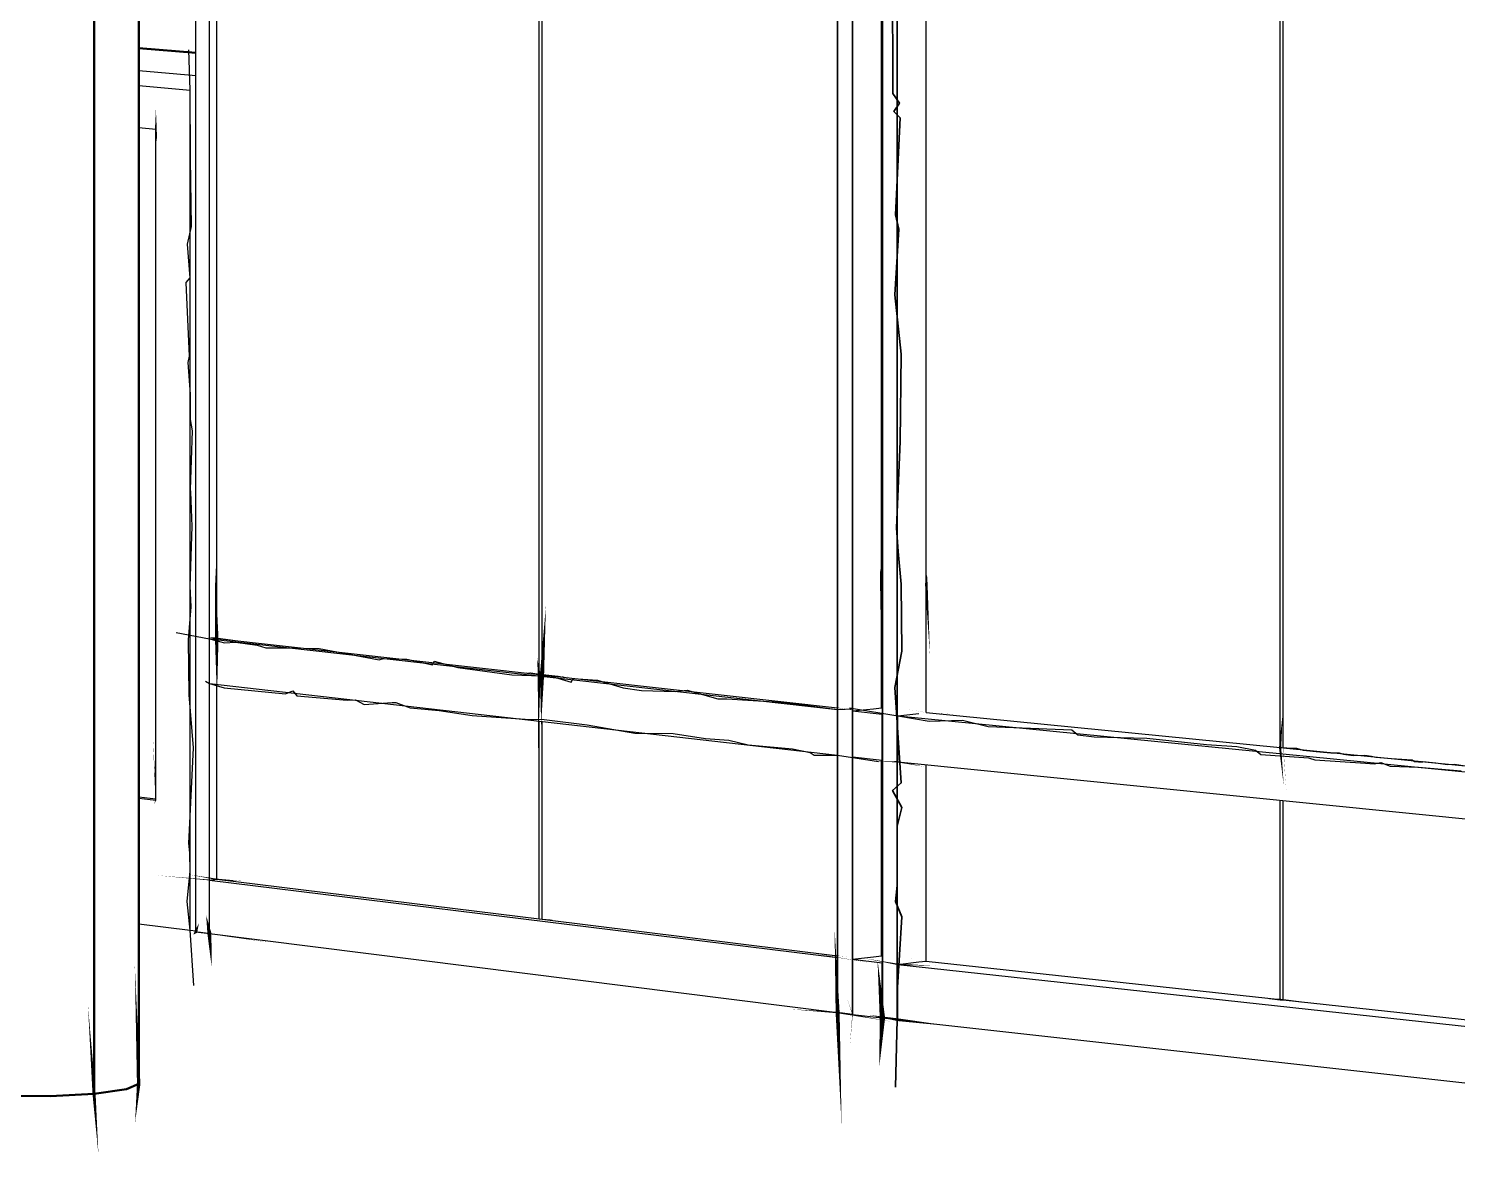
# Model space of a CAD drawing. Header units: inches. Extents: x -877 to 882, y -418 to 410.
# Drawn here: x -398.4 to -281.3, y -333.3 to -240.9 of the extents above; entities that cross this region are included whole.
import ezdxf

# ---------------------------------------------------------------- set-up
doc = ezdxf.new("R2010")
doc.units = ezdxf.units.IN
doc.header["$LTSCALE"] = 0.5
doc.header["$MEASUREMENT"] = 0
doc.layers.get('0').update_dxf_attribs({"lineweight": 18})
for name, color, linetype, lineweight in [('A-Door', 31, 'Continuous', 25), ('A-Glaz-Assm', 71, 'Continuous', 25), ('A-Glaz-Curt', 52, 'Continuous', 35), ('A-Glaz-Curt-Unit', 51, 'Continuous', 25), ('A-Wall', 113, 'Continuous', 35)]:
    doc.layers.add(name, color=color, linetype=linetype, lineweight=lineweight)

# ---------------------------------------------------------------- blocks, each defined once
blk = doc.blocks.new('*U12')
at = {"color": 7, "linetype": 'Continuous', "lineweight": -3}
for p, q in [((-328.52, -285.54), (-328.52, -223.11)), ((-324.84, -286.45), (-324.84, -223.34)), ((-328.52, -296.62), (-328.52, -285.54)), ((-324.84, -297.02), (-324.84, -286.45)), ((-329.17, -296.7), (-328.52, -296.64)), ((-328.52, -296.64), (-328.52, -296.62)), ((-328.52, -316.97), (-328.52, -300.91)), ((-324.84, -317.4), (-324.84, -301.28)), ((-329.17, -317.05), (-328.52, -316.98)), ((-328.52, -316.98), (-328.52, -316.97)), ((-325.44, -317.47), (-324.84, -317.4)), ((-325.44, -317.47), (-325.44, -317.47)), ((-324.84, -317.4), (-324.84, -317.4))]:
    blk.add_line(p, q, dxfattribs=at)
at = {"layer": 'A-Door', "color": 143, "linetype": 'Continuous', "lineweight": 25}
for p, q in [((-389.42, -245.59), (-385.21, -245.96)), ((-385.21, -314.87), (-385.21, -245.96)), ((-389.42, -249.03), (-388.01, -249.16)), ((-388.01, -304.2), (-388.01, -249.16)), ((-389.42, -304.03), (-388.01, -304.2)), ((-385.21, -314.87), (-385.21, -304.53)), ((-389.42, -314.34), (-385.21, -314.87)), ((-385.21, -314.87), (-384.73, -314.93))]:
    blk.add_line(p, q, dxfattribs=at)
at = {"layer": 'A-Door', "color": 141, "linetype": 'Continuous', "lineweight": 25}
blk.add_line((-389.42, -303.93), (-388.01, -304.1), dxfattribs=at)
at = {"layer": 'A-Glaz-Assm', "color": 143, "linetype": 'Continuous', "lineweight": 25}
for p, q in [((-384.73, -315), (-384.73, -219.53)), ((-383.62, -315.14), (-383.62, -219.6)), ((-356.58, -293.88), (-356.58, -221.35)), ((-356.35, -293.91), (-356.35, -221.37)), ((-389.42, -242.54), (-384.73, -242.94)), ((-389.42, -244.36), (-384.73, -244.76)), ((-383.62, -290.98), (-383.02, -290.93)), ((-383.62, -290.98), (-332.12, -296.75)), ((-356.58, -293.88), (-356.35, -293.91)), ((-383.62, -294.64), (-332.12, -300.52)), ((-332.12, -300.52), (-332.12, -296.75)), ((-332.12, -296.75), (-332.11, -296.75)), ((-356.58, -313.94), (-356.58, -297.73)), ((-356.35, -313.97), (-356.35, -297.75)), ((-332.12, -300.52), (-332.11, -300.51)), ((-383.62, -310.75), (-383.02, -310.69)), ((-383.62, -315.14), (-383.62, -310.75)), ((-383.62, -310.75), (-332.12, -317.1)), ((-356.58, -313.94), (-356.35, -313.97)), ((-384.73, -315), (-383.62, -315.14)), ((-383.62, -315.14), (-332.12, -321.62)), ((-332.12, -317.1), (-332.11, -317.09)), ((-332.12, -321.62), (-332.12, -317.1)), ((-332.12, -321.62), (-332.11, -321.62))]:
    blk.add_line(p, q, dxfattribs=at)
at = {"layer": 'A-Glaz-Assm', "color": 141, "linetype": 'Continuous', "lineweight": 25}
for p, q in [((-383.02, -290.93), (-383.02, -219.64)), ((-389.42, -242.45), (-384.73, -242.84)), ((-383.02, -290.93), (-356.58, -293.88)), ((-356.35, -293.91), (-332.11, -296.62)), ((-383.02, -310.69), (-383.02, -294.71)), ((-383.02, -310.69), (-356.58, -313.94)), ((-356.35, -313.97), (-332.11, -316.96))]:
    blk.add_line(p, q, dxfattribs=at)
at = {"layer": 'A-Glaz-Curt', "color": 143, "linetype": 'Continuous', "lineweight": 35}
for p, q in [((-332.11, -321.63), (-332.11, -222.89)), ((-330.89, -321.77), (-330.89, -222.97)), ((-328.44, -322.06), (-328.44, -223.12)), ((-327.22, -322.2), (-327.22, -223.19)), ((-332.11, -321.63), (-330.89, -321.77)), ((-330.89, -321.77), (-330.89, -321.77)), ((-328.44, -322.06), (-327.22, -322.2)), ((-327.22, -322.2), (-327.17, -322.2))]:
    blk.add_line(p, q, dxfattribs=at)
at = {"layer": 'A-Glaz-Curt-Unit', "color": 143, "linetype": 'Continuous', "lineweight": 25}
for p, q in [((-295.83, -299.89), (-295.83, -225.11)), ((-295.57, -299.91), (-295.57, -225.13)), ((-330.89, -296.88), (-329.17, -296.7)), ((-330.89, -300.65), (-330.89, -296.88)), ((-330.89, -296.88), (-328.45, -297.14)), ((-328.45, -300.91), (-328.45, -297.14)), ((-328.45, -297.14), (-328.44, -297.14)), ((-327.17, -297.27), (-325.44, -297.08)), ((-327.17, -301.05), (-327.17, -297.27)), ((-327.17, -297.27), (-276, -302.34)), ((-295.83, -299.89), (-295.57, -299.91)), ((-330.89, -300.65), (-328.45, -300.91)), ((-328.45, -300.91), (-328.44, -300.91)), ((-327.17, -301.05), (-276, -306.21)), ((-295.83, -320.56), (-295.83, -304.21)), ((-295.57, -320.58), (-295.57, -304.24)), ((-330.89, -317.24), (-329.17, -317.05)), ((-330.89, -321.77), (-330.89, -317.24)), ((-330.89, -317.24), (-328.45, -317.53)), ((-327.17, -317.67), (-325.44, -317.47)), ((-328.45, -322.06), (-328.45, -317.53)), ((-328.45, -317.53), (-328.44, -317.53)), ((-327.17, -322.21), (-327.17, -317.67)), ((-327.17, -317.67), (-276, -323.26)), ((-295.83, -320.56), (-295.57, -320.58)), ((-330.89, -321.77), (-328.45, -322.06)), ((-328.45, -322.06), (-328.44, -322.06)), ((-327.17, -322.21), (-276, -327.9))]:
    blk.add_line(p, q, dxfattribs=at)
at = {"layer": 'A-Glaz-Curt-Unit', "color": 141, "linetype": 'Continuous', "lineweight": 25}
for p, q in [((-328.52, -296.64), (-328.44, -296.65)), ((-324.84, -297.02), (-295.83, -299.89)), ((-295.57, -299.91), (-276, -301.85)), ((-328.52, -316.98), (-328.44, -316.99)), ((-324.84, -317.4), (-295.83, -320.56)), ((-295.57, -320.58), (-276, -322.72))]:
    blk.add_line(p, q, dxfattribs=at)
at = {"layer": 'A-Wall', "color": 254, "linetype": 'Continuous', "lineweight": 50}
for p, q in [((-393.08, -328.28), (-393.08, -218.99)), ((-389.42, -327.48), (-389.42, -219.23)), ((-393.08, -328.28), (-390.43, -327.91)), ((-390.43, -327.91), (-389.42, -327.48)), ((-400.23, -328.45), (-396.67, -328.48)), ((-396.67, -328.48), (-393.08, -328.28))]:
    blk.add_line(p, q, dxfattribs=at)
blk = doc.blocks.new('New Napkin Sketch')
at = {"layer": 'A-Wall', "color": 141, "linetype": 'Continuous', "lineweight": 25}
for p, q in [((-389.42, -242.45), (-384.73, -242.84)), ((-383.02, -310.69), (-383.02, -294.71)), ((-328.52, -296.64), (-328.44, -296.65)), ((-389.42, -303.93), (-388.01, -304.1)), ((-328.52, -316.98), (-328.44, -316.99))]:
    blk.add_line(p, q, dxfattribs=at)
at = {"layer": 'A-Wall', "color": 143, "linetype": 'Continuous', "lineweight": 25}
for p, q in [((-389.42, -242.54), (-384.73, -242.94)), ((-389.42, -244.36), (-384.73, -244.76)), ((-389.42, -245.59), (-385.21, -245.96)), ((-389.42, -249.03), (-388.01, -249.16)), ((-383.62, -290.98), (-383.02, -290.93)), ((-356.58, -293.88), (-356.35, -293.91)), ((-332.12, -300.52), (-332.12, -296.75)), ((-332.12, -296.75), (-332.11, -296.75)), ((-330.89, -296.88), (-329.17, -296.7)), ((-330.89, -300.65), (-330.89, -296.88)), ((-330.89, -296.88), (-328.45, -297.14)), ((-328.45, -300.91), (-328.45, -297.14)), ((-328.45, -297.14), (-328.44, -297.14)), ((-327.17, -297.27), (-325.44, -297.08)), ((-327.17, -301.05), (-327.17, -297.27)), ((-356.58, -313.94), (-356.58, -297.73)), ((-356.35, -313.97), (-356.35, -297.75)), ((-295.83, -299.89), (-295.57, -299.91)), ((-332.12, -300.52), (-332.11, -300.51)), ((-330.89, -300.65), (-328.45, -300.91)), ((-328.45, -300.91), (-328.44, -300.91)), ((-389.42, -304.03), (-388.01, -304.2)), ((-385.21, -314.87), (-385.21, -304.53)), ((-295.83, -320.56), (-295.83, -304.21)), ((-295.57, -320.58), (-295.57, -304.24)), ((-383.62, -310.75), (-383.02, -310.69)), ((-383.62, -315.14), (-383.62, -310.75)), ((-356.58, -313.94), (-356.35, -313.97)), ((-389.42, -314.34), (-385.21, -314.87)), ((-385.21, -314.87), (-384.73, -314.93)), ((-384.73, -315), (-383.62, -315.14)), ((-332.12, -317.1), (-332.11, -317.09)), ((-332.12, -321.62), (-332.12, -317.1)), ((-330.89, -317.24), (-329.17, -317.05)), ((-330.89, -321.77), (-330.89, -317.24)), ((-330.89, -317.24), (-328.45, -317.53)), ((-327.17, -317.67), (-325.44, -317.47)), ((-328.45, -322.06), (-328.45, -317.53)), ((-328.45, -317.53), (-328.44, -317.53)), ((-327.17, -322.21), (-327.17, -317.67)), ((-295.83, -320.56), (-295.57, -320.58)), ((-332.12, -321.62), (-332.11, -321.62)), ((-330.89, -321.77), (-328.45, -322.06)), ((-328.45, -322.06), (-328.44, -322.06))]:
    blk.add_line(p, q, dxfattribs=at)
at = {"layer": 'A-Wall', "color": 7, "linetype": 'Continuous', "lineweight": -3}
for p, q in [((-328.52, -296.62), (-328.52, -285.54)), ((-324.84, -297.02), (-324.84, -286.45)), ((-329.17, -296.7), (-328.52, -296.64)), ((-328.52, -296.64), (-328.52, -296.62)), ((-328.52, -316.97), (-328.52, -300.91)), ((-324.84, -317.4), (-324.84, -301.28)), ((-329.17, -317.05), (-328.52, -316.98)), ((-328.52, -316.98), (-328.52, -316.97)), ((-325.44, -317.47), (-324.84, -317.4)), ((-325.44, -317.47), (-325.44, -317.47)), ((-324.84, -317.4), (-324.84, -317.4))]:
    blk.add_line(p, q, dxfattribs=at)
at = {"layer": 'A-Wall', "color": 143, "linetype": 'Continuous', "lineweight": 35}
for p, q in [((-332.11, -321.63), (-330.89, -321.77)), ((-330.89, -321.77), (-330.89, -321.77)), ((-328.44, -322.06), (-327.22, -322.2)), ((-327.22, -322.2), (-327.17, -322.2))]:
    blk.add_line(p, q, dxfattribs=at)
at = {"layer": 'A-Wall', "color": 254, "linetype": 'Continuous', "lineweight": 50}
for p, q in [((-393.08, -328.28), (-390.43, -327.91)), ((-390.43, -327.91), (-389.42, -327.48)), ((-400.23, -328.45), (-396.67, -328.48)), ((-396.67, -328.48), (-393.08, -328.28))]:
    blk.add_line(p, q, dxfattribs=at)
at = {"layer": 'A-Wall', "color": 254, "linetype": 'Continuous', "lineweight": 50, "extrusion": (0, 0, -1)}
for points in [[(389.72, -330.68, 0, 0.285, 0), (389.42, -327.48, 0.285, 0, 0), (389.74, -317.76, 0, 0, 0), (389.21, -307.19, 0, 0, 0), (389.41, -299.08, 0, 0, 0), (389.47, -294.6, 0, 0, 0), (389.74, -284.93, 0, 0, 0), (388.88, -282.22, 0, 0, 0), (389.03, -281.2, 0, 0, 0), (389.19, -276.1, 0, 0, 0), (388.92, -273.38, 0, 0, 0), (389.12, -268.76, 0, 0, 0), (389.89, -259.9, 0, 0, 0), (389.85, -250.73, 0, 0, 0), (389.15, -248.92, 0, 0, 0), (389.09, -244.83, 0, 0, 0), (389.1, -237.39, 0, 0, 0), (389.56, -230.09, 0, 0, 0), (389.59, -220.55, 0, 0.254, 0), (389.42, -219.23, 0.254, 0, 0), (389.16, -209.21, 0, 0, 0)], [(392.72, -333.26, 0, 0.258, 0), (393.08, -328.28, 0.258, 0, 0), (393.58, -320.99, 0, 0, 0), (393.49, -319.78, 0, 0, 0), (393.17, -314.22, 0, 0, 0), (392.86, -306.95, 0, 0, 0), (393.44, -297.22, 0, 0, 0), (392.75, -288.5, 0, 0, 0), (393.37, -282.39, 0, 0, 0), (393.07, -273.35, 0, 0, 0), (392.88, -264.99, 0, 0, 0), (393.56, -259.52, 0, 0, 0), (392.84, -252.69, 0, 0, 0), (393.43, -247.3, 0, 0, 0), (392.67, -237.48, 0, 0, 0), (392.86, -230.27, 0, 0, 0), (393.28, -225.22, 0, 0, 0), (393.58, -219.15, 0, 0.0201, 0), (393.08, -218.99, 0.0201, 0, 0), (392.82, -214.21, 0, 0, 0)]]:
    blk.add_lwpolyline(points, format="xyseb", dxfattribs=at)
at = {"layer": 'A-Wall', "color": 143, "linetype": 'Continuous', "lineweight": 25, "extrusion": (0, 0, -1)}
for points in [[(383.44, -317.85, 0, 0.334, 0), (383.62, -315.14, 0.334, 0, 0), (383.89, -313.63, 0, 0, 0), (383.43, -312.88, 0, 0, 0), (383.72, -303.93, 0, 0, 0), (383.25, -294.69, 0, 0, 0), (383.94, -290.08, 0, 0, 0), (383.66, -287.79, 0, 0, 0), (383.46, -279.47, 0, 0, 0), (384.07, -273.29, 0, 0, 0), (383.23, -267.3, 0, 0, 0), (383.37, -258.06, 0, 0, 0), (383.8, -256.84, 0, 0, 0), (383.94, -248.87, 0, 0, 0), (384.01, -246.34, 0, 0, 0), (383.91, -237.08, 0, 0, 0), (383.51, -229.6, 0, 0, 0), (383.61, -225.08, 0, 0, 0), (383.54, -223.18, 0, 0, 0), (383.73, -219.86, 0, 0.465, 0), (383.62, -219.6, 0.465, 0, 0), (383.99, -210.94, 0, 0, 0)], [(384.94, -315.24, 0, 0.234, 0), (384.73, -315, 0.234, 0, 0), (384.48, -314.3, 0, 0, 0), (384.94, -304.93, 0, 0, 0), (384.32, -303.98, 0, 0, 0), (384.53, -297.54, 0, 0, 0), (384.31, -290.31, 0, 0, 0), (384.5, -284.57, 0, 0, 0), (384.4, -284.14, 0, 0, 0), (384.34, -277.37, 0, 0, 0), (384.56, -275.42, 0, 0, 0), (385.17, -271.51, 0, 0, 0), (385.09, -271.44, 0, 0, 0), (384.63, -267.65, 0, 0, 0), (384.75, -263.41, 0, 0, 0), (384.39, -262.61, 0, 0, 0), (384.35, -254.61, 0, 0, 0), (384.58, -245.87, 0, 0, 0), (384.75, -237.01, 0, 0, 0), (384.91, -233.75, 0, 0, 0), (384.84, -224.71, 0, 0.0738, 0), (384.73, -219.53, 0.0738, 0, 0), (384.46, -212.16, 0, 0, 0)], [(356.68, -300.37, 0, 0.231, 0), (356.58, -293.88, 0.231, 0, 0), (356.75, -292.54, 0, 0, 0), (356.25, -289.32, 0, 0, 0), (356.36, -288.09, 0, 0, 0), (356.59, -281.17, 0, 0, 0), (356.7, -276.06, 0, 0, 0), (356.92, -273.64, 0, 0, 0), (356.86, -268.26, 0, 0, 0), (356.46, -267.91, 0, 0, 0), (356.29, -261.25, 0, 0, 0), (356.55, -257.22, 0, 0, 0), (356.9, -252.78, 0, 0, 0), (356.33, -245.73, 0, 0, 0), (356.58, -243.36, 0, 0, 0), (356.35, -237.56, 0, 0, 0), (356.32, -234.32, 0, 0, 0), (356.4, -227.21, 0, 0.248, 0), (356.58, -221.35, 0.248, 0, 0), (356.24, -216.79, 0, 0, 0)], [(356.42, -298.01, 0, 0.347, 0), (356.35, -293.91, 0.347, 0, 0), (356.03, -288.26, 0, 0, 0), (356.06, -286.06, 0, 0, 0), (356.66, -284.12, 0, 0, 0), (356.7, -280.74, 0, 0, 0), (356.35, -276.85, 0, 0, 0), (356.68, -274.24, 0, 0, 0), (356.66, -267.96, 0, 0, 0), (356, -266.36, 0, 0, 0), (356.3, -260.2, 0, 0, 0), (356.35, -255.16, 0, 0, 0), (356.16, -247.94, 0, 0, 0), (356.65, -244.55, 0, 0, 0), (356.34, -240.2, 0, 0, 0), (356.01, -237.02, 0, 0, 0), (356.31, -232.84, 0, 0, 0), (356.4, -230.35, 0, 0, 0), (356.25, -227.69, 0, 0, 0), (356.28, -225.86, 0, 0, 0), (356.04, -221.47, 0, 0.278, 0), (356.35, -221.37, 0.278, 0, 0), (356.49, -218.53, 0, 0, 0)], [(295.31, -303.66, 0, 0.0223, 0), (295.57, -299.91, 0.0223, 0, 0), (295.53, -296.54, 0, 0, 0), (295.22, -293.94, 0, 0, 0), (295.78, -293.02, 0, 0, 0), (295.3, -289.95, 0, 0, 0), (295.75, -287.68, 0, 0, 0), (295.32, -286.13, 0, 0, 0), (295.8, -281.65, 0, 0, 0), (295.58, -275.2, 0, 0, 0), (295.76, -274.86, 0, 0, 0), (295.51, -267.94, 0, 0, 0), (295.49, -262.49, 0, 0, 0), (295.27, -260.9, 0, 0, 0), (295.86, -256.74, 0, 0, 0), (295.62, -256.27, 0, 0, 0), (295.64, -249.82, 0, 0, 0), (295.57, -242.84, 0, 0, 0), (295.91, -235.65, 0, 0, 0), (295.86, -230.28, 0, 0, 0), (295.66, -227.7, 0, 0.256, 0), (295.57, -225.13, 0.256, 0, 0), (295.69, -219.37, 0, 0, 0)], [(295.53, -303.02, 0, 0.183, 0), (295.83, -299.89, 0.183, 0, 0), (295.61, -296.99, 0, 0, 0), (295.81, -296, 0, 0, 0), (295.54, -289.85, 0, 0, 0), (295.46, -286.85, 0, 0, 0), (295.53, -283.78, 0, 0, 0), (296.01, -282.82, 0, 0, 0), (295.66, -280.25, 0, 0, 0), (295.87, -275.53, 0, 0, 0), (295.6, -268.46, 0, 0, 0), (295.75, -261.32, 0, 0, 0), (296.18, -255.91, 0, 0, 0), (295.71, -251.9, 0, 0, 0), (295.91, -247.49, 0, 0, 0), (296.16, -243.75, 0, 0, 0), (295.75, -237.72, 0, 0, 0), (295.53, -234.89, 0, 0, 0), (296.12, -229.88, 0, 0, 0), (296.18, -226.02, 0, 0.283, 0), (295.83, -225.11, 0.283, 0, 0), (296.18, -223.21, 0, 0, 0)], [(388.17, -304.54, 0, 0.0751, 0), (388.01, -304.2, 0.0751, 0, 0), (388.25, -299.14, 0, 0, 0), (387.88, -298.68, 0, 0, 0), (388, -294.8, 0, 0, 0), (388.06, -293.76, 0, 0, 0), (388.07, -291.62, 0, 0, 0), (387.86, -287.95, 0, 0, 0), (388.11, -287.13, 0, 0, 0), (387.95, -284.99, 0, 0, 0), (387.75, -283.08, 0, 0, 0), (388.04, -280.25, 0, 0, 0), (388.12, -279.24, 0, 0, 0), (387.82, -276.63, 0, 0, 0), (388.27, -272.67, 0, 0, 0), (387.86, -269.28, 0, 0, 0), (388.06, -263.79, 0, 0, 0), (387.95, -261.35, 0, 0, 0), (388, -259.27, 0, 0, 0), (388.16, -254.75, 0, 0, 0), (388.11, -250.74, 0, 0, 0), (387.92, -250.2, 0, 0.15, 0), (388.01, -249.16, 0.15, 0, 0), (388.01, -247.5, 0, 0, 0)], [(328.88, -301.03, 0, 0.109, 0), (327.17, -301.05, 0.109, 0, 0), (324.99, -301.46, 0, 0, 0), (321.6, -301.84, 0, 0, 0), (317.58, -302.26, 0, 0, 0), (312.7, -302.45, 0, 0, 0), (308.78, -303.11, 0, 0, 0), (306.94, -303.04, 0, 0, 0), (305.58, -303.28, 0, 0, 0), (305.15, -303.13, 0, 0, 0), (304.02, -303.36, 0, 0, 0), (302.33, -303.43, 0, 0, 0), (298.65, -304.13, 0, 0, 0), (296.81, -304.17, 0, 0, 0), (293.25, -304.61, 0, 0, 0), (289.43, -304.76, 0, 0, 0), (286.79, -305.28, 0, 0, 0), (284.02, -305.19, 0, 0, 0), (280.93, -305.68, 0, 0, 0), (278.78, -305.79, 0, 0, 0), (277.62, -306.24, 0, 0.124, 0), (276, -306.21, 0.124, 0, 0), (274.38, -306.33, 0, 0, 0)], [(387.91, -310.37, 0, 0.0707, 0), (383.62, -310.75, 0.0707, 0, 0), (382.44, -310.66, 0, 0, 0), (380.84, -310.87, 0, 0, 0), (378.27, -311.48, 0, 0, 0), (373.21, -312.23, 0, 0, 0), (371.43, -312.49, 0, 0, 0), (369, -312.62, 0, 0, 0), (366.54, -312.94, 0, 0, 0), (362.42, -313.61, 0, 0, 0), (358.81, -313.79, 0, 0, 0), (356.38, -313.86, 0, 0, 0), (356.23, -314.38, 0, 0, 0), (354.84, -314.32, 0, 0, 0), (353.22, -314.57, 0, 0, 0), (352.78, -314.59, 0, 0, 0), (352.61, -314.82, 0, 0, 0), (347.97, -315.22, 0, 0, 0), (345.16, -315.35, 0, 0, 0), (340.8, -316.13, 0, 0, 0), (338.96, -316.51, 0, 0, 0), (333.89, -316.8, 0, 0.0294, 0), (332.12, -317.1, 0.0294, 0, 0), (329.2, -317.57, 0, 0, 0)], [(384.7, -314.95, 0, 0.0809, 0), (383.62, -315.14, 0.0809, 0, 0), (378.77, -315.86, 0, 0, 0), (374.4, -316.16, 0, 0, 0), (371.11, -316.71, 0, 0, 0), (367.54, -317.11, 0, 0, 0), (365.09, -317.58, 0, 0, 0), (363.91, -317.4, 0, 0, 0), (358.78, -318.13, 0, 0, 0), (356.38, -318.75, 0, 0, 0), (352.33, -319.33, 0, 0, 0), (347.72, -319.42, 0, 0, 0), (346.73, -319.93, 0, 0, 0), (346.48, -319.96, 0, 0, 0), (344.8, -319.93, 0, 0, 0), (341.51, -320.58, 0, 0, 0), (337.86, -320.71, 0, 0, 0), (335.98, -321.35, 0, 0.117, 0), (332.12, -321.62, 0.117, 0, 0), (327.65, -322.37, 0, 0, 0)], [(329.86, -317.18, 0, 0.113, 0), (327.17, -317.67, 0.113, 0, 0), (324.05, -317.79, 0, 0, 0), (321.43, -318.4, 0, 0, 0), (321, -318.33, 0, 0, 0), (316.45, -318.59, 0, 0, 0), (311.96, -319.08, 0, 0, 0), (308.03, -319.88, 0, 0, 0), (307.15, -319.7, 0, 0, 0), (306.69, -319.86, 0, 0, 0), (303.68, -320.23, 0, 0, 0), (301.82, -320.4, 0, 0, 0), (299.92, -320.39, 0, 0, 0), (295.63, -321.27, 0, 0, 0), (293.02, -321.43, 0, 0, 0), (288.97, -321.66, 0, 0, 0), (287.31, -322.05, 0, 0, 0), (286.26, -322.21, 0, 0, 0), (281.72, -322.7, 0, 0, 0), (280.83, -322.47, 0, 0, 0), (278.16, -323.18, 0, 0.156, 0), (276, -323.26, 0.156, 0, 0), (272.34, -323.82, 0, 0, 0)], [(329.59, -321.81, 0, 0.221, 0), (327.17, -322.21, 0.221, 0, 0), (322.62, -322.76, 0, 0, 0), (322.26, -322.74, 0, 0, 0), (321.45, -323.03, 0, 0, 0), (320.04, -322.98, 0, 0, 0), (316.43, -323.58, 0, 0, 0), (311.52, -323.85, 0, 0, 0), (306.81, -324.44, 0, 0, 0), (306.35, -324.7, 0, 0, 0), (304.04, -324.76, 0, 0, 0), (300.24, -325.39, 0, 0, 0), (300.16, -325.36, 0, 0, 0), (296.14, -325.77, 0, 0, 0), (293.82, -325.97, 0, 0, 0), (291.92, -325.93, 0, 0, 0), (291.61, -326.38, 0, 0, 0), (289.05, -326.29, 0, 0, 0), (288.94, -326.28, 0, 0, 0), (285.89, -326.84, 0, 0, 0), (281.65, -327.52, 0, 0, 0), (278.68, -327.81, 0, 0.0123, 0), (276, -327.9, 0.0123, 0, 0), (275.02, -328.22, 0, 0, 0)]]:
    blk.add_lwpolyline(points, format="xyseb", dxfattribs=at)
at = {"layer": 'A-Wall', "color": 141, "linetype": 'Continuous', "lineweight": 25, "extrusion": (0, 0, -1)}
for points in [[(383, -296.02, 0, 0.291, 0), (383.02, -290.93, 0.291, 0, 0), (383.16, -284.98, 0, 0, 0), (382.91, -283.77, 0, 0, 0), (382.68, -282.85, 0, 0, 0), (382.83, -279.02, 0, 0, 0), (383.33, -275.3, 0, 0, 0), (382.93, -274.98, 0, 0, 0), (383.23, -269.33, 0, 0, 0), (382.81, -269.28, 0, 0, 0), (382.76, -268.22, 0, 0, 0), (383.22, -262.12, 0, 0, 0), (382.93, -256.02, 0, 0, 0), (382.89, -254.71, 0, 0, 0), (383.29, -249.24, 0, 0, 0), (382.71, -244.59, 0, 0, 0), (383.31, -238.41, 0, 0, 0), (382.87, -236.82, 0, 0, 0), (383.07, -233.09, 0, 0, 0), (383.07, -228.93, 0, 0, 0), (382.75, -224.93, 0, 0, 0), (382.9, -223.68, 0, 0.223, 0), (383.02, -219.64, 0.223, 0, 0), (383.21, -213.52, 0, 0, 0)], [(383.8, -290.81, 0, 0.121, 0), (383.02, -290.93, 0.121, 0, 0), (381.24, -291.11, 0, 0, 0), (378.92, -291.28, 0, 0, 0), (377.15, -291.64, 0, 0, 0), (375.31, -291.84, 0, 0, 0), (373.22, -292.1, 0, 0, 0), (372.16, -292.16, 0, 0, 0), (371.73, -292.22, 0, 0, 0), (371.2, -292.2, 0, 0, 0), (368.72, -292.4, 0, 0, 0), (368.18, -292.45, 0, 0, 0), (368.03, -292.63, 0, 0, 0), (366.33, -292.71, 0, 0, 0), (365.17, -292.85, 0, 0, 0), (363.73, -293.1, 0, 0, 0), (361.16, -293.49, 0, 0, 0), (360.21, -293.54, 0, 0, 0), (359.47, -293.47, 0, 0, 0), (357.71, -293.68, 0, 0.0955, 0), (356.58, -293.88, 0.0955, 0, 0), (354.22, -294.09, 0, 0, 0)], [(357.44, -293.7, 0, 0.0606, 0), (356.35, -293.91, 0.0606, 0, 0), (356.34, -293.93, 0, 0, 0), (355.96, -293.91, 0, 0, 0), (354.44, -294.2, 0, 0, 0), (352.44, -294.3, 0, 0, 0), (351.5, -294.41, 0, 0, 0), (351.17, -294.45, 0, 0, 0), (350.56, -294.66, 0, 0, 0), (350.37, -294.62, 0, 0, 0), (349.1, -294.79, 0, 0, 0), (348.48, -294.81, 0, 0, 0), (346.61, -294.89, 0, 0, 0), (346.1, -295.17, 0, 0, 0), (343.77, -295.27, 0, 0, 0), (342.14, -295.38, 0, 0, 0), (341.55, -295.55, 0, 0, 0), (340.09, -295.7, 0, 0, 0), (339.06, -295.77, 0, 0, 0), (337.62, -295.89, 0, 0, 0), (336.4, -296.19, 0, 0, 0), (334.05, -296.43, 0, 0, 0), (332.24, -296.57, 0, 0.0293, 0), (332.11, -296.62, 0.0293, 0, 0), (330.67, -296.85, 0, 0, 0)], [(326.48, -296.72, 0, 0.00792, 0), (324.84, -297.02, 0.00792, 0, 0), (322.07, -297.18, 0, 0, 0), (319.99, -297.39, 0, 0, 0), (318.9, -297.54, 0, 0, 0), (318.09, -297.64, 0, 0, 0), (317.3, -297.72, 0, 0, 0), (314.62, -298.08, 0, 0, 0), (313.45, -298.01, 0, 0, 0), (311.25, -298.37, 0, 0, 0), (309.39, -298.61, 0, 0, 0), (308.68, -298.54, 0, 0, 0), (307.36, -298.74, 0, 0, 0), (306.2, -298.92, 0, 0, 0), (305.6, -298.79, 0, 0, 0), (304.98, -298.89, 0, 0, 0), (303.84, -299.14, 0, 0, 0), (303, -299.16, 0, 0, 0), (301.53, -299.42, 0, 0, 0), (299.34, -299.44, 0, 0, 0), (298.92, -299.53, 0, 0, 0), (297.22, -299.88, 0, 0, 0), (296.3, -299.81, 0, 0.0931, 0), (295.83, -299.89, 0.0931, 0, 0), (295.25, -299.88, 0, 0, 0)], [(385.24, -310.31, 0, 0.102, 0), (383.02, -310.69, 0.102, 0, 0), (380.92, -310.83, 0, 0, 0), (379.51, -311.1, 0, 0, 0), (377.67, -311.36, 0, 0, 0), (375.16, -311.71, 0, 0, 0), (373.11, -311.96, 0, 0, 0), (371.36, -312.05, 0, 0, 0), (369.95, -312.4, 0, 0, 0), (368.47, -312.45, 0, 0, 0), (367.96, -312.44, 0, 0, 0), (365.77, -312.84, 0, 0, 0), (364.93, -312.82, 0, 0, 0), (363.08, -313.02, 0, 0, 0), (361.34, -313.36, 0, 0, 0), (359.96, -313.52, 0, 0, 0), (357.64, -313.88, 0, 0.0267, 0), (356.58, -313.94, 0.0267, 0, 0), (356.29, -313.96, 0, 0, 0)], [(356.63, -313.89, 0, 0.0564, 0), (356.35, -313.97, 0.0564, 0, 0), (355.31, -314, 0, 0, 0), (353.72, -314.29, 0, 0, 0), (351.34, -314.66, 0, 0, 0), (349.52, -314.87, 0, 0, 0), (348.72, -315, 0, 0, 0), (346.68, -315.1, 0, 0, 0), (345.86, -315.19, 0, 0, 0), (344.34, -315.38, 0, 0, 0), (344.24, -315.57, 0, 0, 0), (341.98, -315.86, 0, 0, 0), (339.7, -315.91, 0, 0, 0), (338.89, -316.03, 0, 0, 0), (337.6, -316.26, 0, 0, 0), (336.66, -316.47, 0, 0, 0), (335.79, -316.39, 0, 0, 0), (335.14, -316.62, 0, 0, 0), (335.08, -316.66, 0, 0, 0), (333.9, -316.78, 0, 0.0115, 0), (332.11, -316.96, 0.0115, 0, 0), (331.13, -317.05, 0, 0, 0)], [(326.74, -317.06, 0, 0.00238, 0), (324.84, -317.4, 0.00238, 0, 0), (324.03, -317.6, 0, 0, 0), (323.37, -317.46, 0, 0, 0), (322.14, -317.76, 0, 0, 0), (320.58, -317.96, 0, 0, 0), (320.05, -317.95, 0, 0, 0), (318.05, -318.24, 0, 0, 0), (315.59, -318.32, 0, 0, 0), (313.82, -318.45, 0, 0, 0), (312.95, -318.58, 0, 0, 0), (311.9, -318.91, 0, 0, 0), (309.91, -319.07, 0, 0, 0), (309.1, -319.21, 0, 0, 0), (307.5, -319.23, 0, 0, 0), (304.96, -319.47, 0, 0, 0), (302.46, -319.89, 0, 0, 0), (301.7, -320.01, 0, 0, 0), (299.67, -320.05, 0, 0, 0), (296.9, -320.5, 0, 0.145, 0), (295.83, -320.56, 0.145, 0, 0), (294.19, -320.7, 0, 0, 0)], [(296.17, -320.59, 0, 0.0115, 0), (295.57, -320.58, 0.0115, 0, 0), (293.94, -320.83, 0, 0, 0), (292.75, -320.85, 0, 0, 0), (291.47, -321.05, 0, 0, 0), (290.21, -321.17, 0, 0, 0), (288.58, -321.3, 0, 0, 0), (288.54, -321.36, 0, 0, 0), (287.2, -321.41, 0, 0, 0), (286.13, -321.68, 0, 0, 0), (285.33, -321.63, 0, 0, 0), (284.78, -321.81, 0, 0, 0), (284.22, -321.78, 0, 0, 0), (282.67, -322.07, 0, 0, 0), (281.19, -322.06, 0, 0, 0), (279.27, -322.38, 0, 0, 0), (277.91, -322.49, 0, 0.032, 0), (276, -322.72, 0.032, 0, 0), (274.62, -322.79, 0, 0, 0)]]:
    blk.add_lwpolyline(points, format="xyseb", dxfattribs=at)
at = {"layer": 'A-Wall', "color": 143, "linetype": 'Continuous', "lineweight": 35, "extrusion": (0, 0, -1)}
for points in [[(331.11, -324.39, 0, 0.0344, 0), (330.89, -321.77, 0.0344, 0, 0), (331.35, -320.45, 0, 0, 0), (330.72, -315.14, 0, 0, 0), (330.64, -307.4, 0, 0, 0), (330.5, -298.97, 0, 0, 0), (330.91, -294.05, 0, 0, 0), (331.28, -290.47, 0, 0, 0), (331.27, -288.48, 0, 0, 0), (330.56, -282.75, 0, 0, 0), (330.97, -281.75, 0, 0, 0), (330.53, -274.95, 0, 0, 0), (330.44, -267.98, 0, 0, 0), (331.04, -258.41, 0, 0, 0), (331.17, -249.35, 0, 0, 0), (330.46, -240.71, 0, 0, 0), (330.99, -231.1, 0, 0, 0), (330.5, -223.21, 0, 0.327, 0), (330.89, -222.97, 0.327, 0, 0), (330.43, -217.44, 0, 0, 0)], [(328.7, -326.14, 0, 0.441, 0), (328.44, -322.06, 0.441, 0, 0), (328.84, -317.29, 0, 0, 0), (328.53, -309.6, 0, 0, 0), (328.3, -301.22, 0, 0, 0), (328.75, -297.25, 0, 0, 0), (328, -290.58, 0, 0, 0), (328.7, -282.25, 0, 0, 0), (328.56, -278, 0, 0, 0), (328.33, -272.36, 0, 0, 0), (328.37, -265.16, 0, 0, 0), (328.07, -261.36, 0, 0, 0), (328.86, -258.88, 0, 0, 0), (328.25, -249.18, 0, 0, 0), (328.43, -247.45, 0, 0, 0), (328.19, -237.76, 0, 0, 0), (328.18, -231.78, 0, 0, 0), (328.53, -230.1, 0, 0, 0), (328.61, -229.27, 0, 0, 0), (328.09, -226.54, 0, 0.34, 0), (328.44, -223.12, 0.34, 0, 0), (327.95, -218.5, 0, 0, 0)], [(331.78, -330.95, 0, 0.332, 0), (332.11, -321.63, 0.332, 0, 0), (332.36, -314.72, 0, 0, 0), (332.43, -311.33, 0, 0, 0), (331.97, -305.42, 0, 0, 0), (332.13, -304.53, 0, 0, 0), (332.57, -295.92, 0, 0, 0), (331.76, -290.99, 0, 0, 0), (331.72, -282.66, 0, 0, 0), (331.9, -273.67, 0, 0, 0), (331.75, -268.66, 0, 0, 0), (332.08, -260.7, 0, 0, 0), (332.44, -252.17, 0, 0, 0), (331.81, -252.04, 0, 0, 0), (332.5, -242.57, 0, 0, 0), (332.11, -238.71, 0, 0, 0), (331.91, -235.58, 0, 0, 0), (331.97, -226.65, 0, 0.119, 0), (332.11, -222.89, 0.119, 0, 0), (332.11, -222.59, 0, 0, 0)]]:
    blk.add_lwpolyline(points, format="xyseb", dxfattribs=at)
at = {"layer": 'A-Wall', "color": 7, "linetype": 'Continuous', "lineweight": -3, "extrusion": (0, 0, -1)}
for points in [[(324.54, -292.32, 0, 0.216, 0), (324.84, -286.45, 0.216, 0, 0), (324.78, -285.68, 0, 0, 0), (324.85, -284.62, 0, 0, 0), (324.96, -280.25, 0, 0, 0), (324.88, -279.98, 0, 0, 0), (324.78, -273.91, 0, 0, 0), (325.07, -273.68, 0, 0, 0), (325.14, -268, 0, 0, 0), (324.79, -265.16, 0, 0, 0), (324.7, -263.51, 0, 0, 0), (324.67, -258.98, 0, 0, 0), (325.03, -254.28, 0, 0, 0), (325.1, -253.86, 0, 0, 0), (325.11, -253.18, 0, 0, 0), (324.62, -247.5, 0, 0, 0), (324.69, -241.59, 0, 0, 0), (324.72, -236.3, 0, 0, 0), (324.94, -235.25, 0, 0, 0), (324.98, -230.27, 0, 0, 0), (325.11, -229.8, 0, 0, 0), (324.67, -223.55, 0, 0.114, 0), (324.84, -223.34, 0.114, 0, 0), (324.78, -218.81, 0, 0, 0)], [(328.6, -288.64, 0, 0.248, 0), (328.52, -285.54, 0.248, 0, 0), (328.49, -284.72, 0, 0, 0), (328.63, -278.75, 0, 0, 0), (328.42, -275.63, 0, 0, 0), (328.68, -271.92, 0, 0, 0), (328.33, -270.3, 0, 0, 0), (328.23, -267.73, 0, 0, 0), (328.43, -262.62, 0, 0, 0), (328.81, -262.5, 0, 0, 0), (328.31, -258.93, 0, 0, 0), (328.79, -256.09, 0, 0, 0), (328.7, -254.2, 0, 0, 0), (328.67, -253.76, 0, 0, 0), (328.45, -250.44, 0, 0, 0), (328.75, -245.35, 0, 0, 0), (328.7, -243.41, 0, 0, 0), (328.37, -239.14, 0, 0, 0), (328.69, -235.93, 0, 0, 0), (328.68, -232.05, 0, 0, 0), (328.34, -231.02, 0, 0, 0), (328.72, -227.02, 0, 0.141, 0), (328.52, -223.11, 0.141, 0, 0), (328.5, -222.36, 0, 0, 0)]]:
    blk.add_lwpolyline(points, format="xyseb", dxfattribs=at)
at = {"layer": 'A-Wall', "color": 143, "linetype": 'Continuous', "lineweight": 35, "extrusion": (0, 0, -1)}
blk.add_lwpolyline([(327.37, -327.75), (327.22, -322.2), (327.22, -320), (326.85, -313.76), (327.36, -312.5), (327.23, -311.21), (327.22, -306.33), (326.84, -304.81), (327.6, -303.4), (326.9, -302.78), (327.43, -294.95), (326.84, -291.98), (326.89, -286.48), (327.15, -283.81), (327.29, -281.87), (326.99, -274.77), (326.9, -267.63), (327.41, -262.74), (327.09, -257.37), (327.37, -256.19), (326.99, -248.23), (327.49, -247.7), (327.05, -247.03), (327.58, -246.24), (327.6, -236.41)], dxfattribs=at)
at = {"layer": 'A-Wall', "color": 143, "linetype": 'Continuous', "lineweight": 25, "extrusion": (0, 0, -1)}
for points in [[(384.89, -319.41), (385.21, -314.87), (385.45, -312.51), (385.21, -310.02), (385.23, -308.51), (385.32, -307.74), (385.26, -306.64), (384.92, -299.92), (385.28, -295.56), (385.33, -291.06), (385.11, -288.35), (385.21, -286.65), (385.03, -281.75), (385.15, -278.91), (385.16, -278.72), (385, -273.91), (385.17, -272.97), (385.16, -270.9), (385.36, -268.3), (385.24, -267.77), (385.53, -261.73), (385.2, -261.37), (385.42, -258.6), (385.1, -257.15), (385.18, -251.57), (385.21, -245.96), (385.32, -242.65)], [(386.35, -290.44), (383.62, -290.98), (382.39, -291.29), (381.48, -291.25), (379.71, -291.49), (378.99, -291.7), (377.23, -291.71), (374.63, -291.75), (369.71, -292.7), (369.34, -292.58), (367.43, -292.64), (365.32, -293.1), (365.18, -292.79), (363.25, -293.31), (358.83, -293.91), (355.59, -294.04), (353.95, -294.53), (353.8, -294.23), (351.81, -294.36), (349.69, -294.98), (348.18, -295.21), (345.41, -295.28), (344.44, -295.17), (341.94, -295.88), (341.19, -295.9), (336.45, -296.2), (332.12, -296.75), (330.84, -296.71)], [(383.93, -294.45), (383.62, -294.64), (382.42, -294.98), (377.38, -295.47), (376.79, -295.24), (376.44, -295.64), (372.33, -295.99), (371.64, -295.98), (370.94, -296.34), (368.64, -296.2), (368.34, -296.19), (367.15, -296.63), (364.77, -296.85), (362.07, -297.25), (357.74, -297.57), (356.17, -297.58), (352.65, -298.01), (348.75, -298.71), (345.6, -298.74), (342.94, -299.15), (341.02, -299.27), (339.45, -299.66), (335.8, -299.98), (334.36, -300.3), (334.04, -300.52), (332.12, -300.52), (328.76, -301.04)], [(331.13, -296.64), (327.17, -297.27), (324.6, -297.72), (321.88, -297.65), (319.76, -298.15), (317.67, -298.24), (312.91, -298.44), (312.41, -298.84), (311.07, -299.01), (306.77, -299.12), (301.87, -299.63), (299.37, -299.81), (297.85, -300.1), (297.42, -300.46), (293.5, -300.72), (293.43, -300.75), (292.97, -300.89), (288.83, -301.17), (288.11, -301.23), (287.58, -301.11), (286.8, -301.4), (284.48, -301.5), (280.98, -301.79)]]:
    blk.add_lwpolyline(points, dxfattribs=at)
at = {"layer": 'A-Wall', "color": 141, "linetype": 'Continuous', "lineweight": 25, "extrusion": (0, 0, -1)}
blk.add_lwpolyline([(295.73, -299.87), (295.57, -299.91), (294.48, -299.93), (293.95, -300.1), (292.88, -300.22), (291.66, -300.31), (290.98, -300.32), (290.64, -300.42), (289.84, -300.54), (288.89, -300.51), (288.34, -300.6), (287.99, -300.68), (286.71, -300.77), (284.99, -300.88), (284.8, -301.03), (284.19, -301.09), (284.12, -301.03), (283.07, -301.15), (282.11, -301.27), (281.56, -301.24), (280.44, -301.4)], dxfattribs=at)

msp = doc.modelspace()

# ---------------------------------------------------------------- block references
msp.add_blockref('New Napkin Sketch', (0, 0))
at = {"color": 7, "linetype": 'Continuous', "lineweight": -3}
msp.add_blockref('*U12', (0, 0), dxfattribs=at)

doc.saveas('drawing.dxf')
